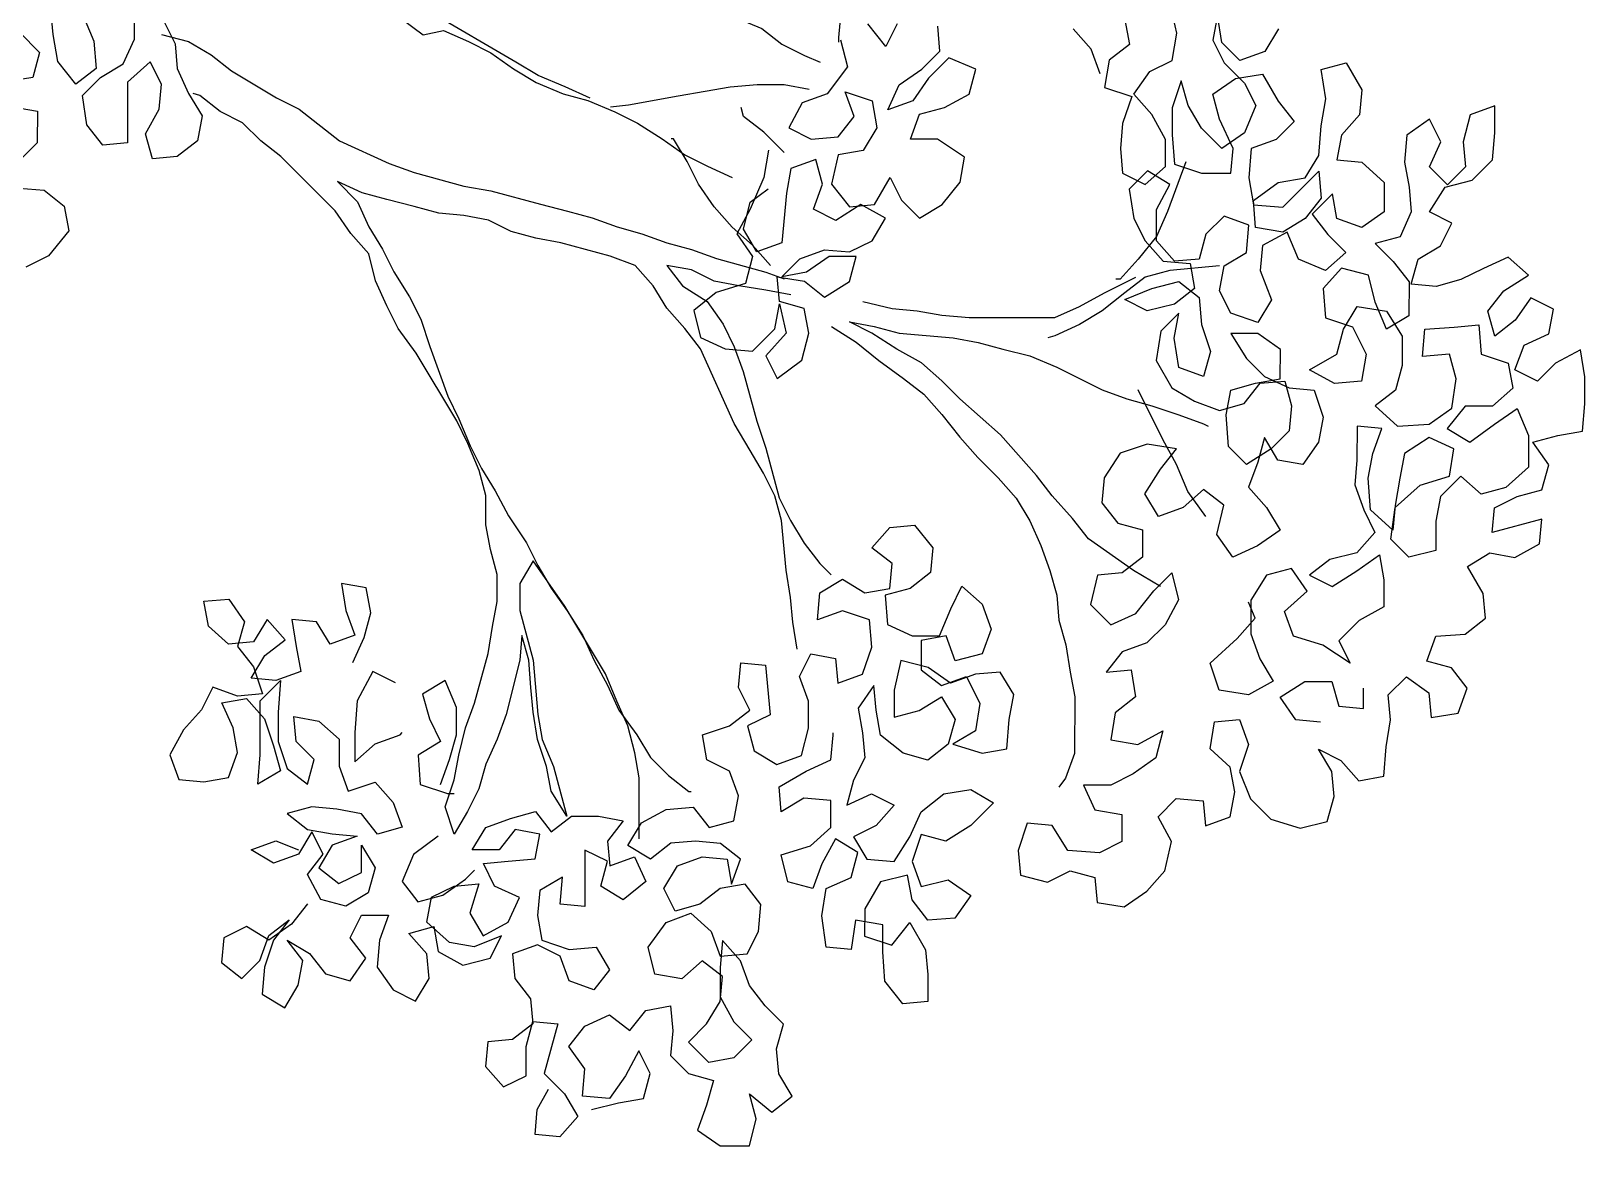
# Model space of a CAD drawing. Header units: feet. Extents: x 50754 to 76410, y 49660 to 67674.
# Drawn here: x 70116.03 to 70140.07, y 53448.69 to 53465.93 of the extents above; entities that cross this region are included whole.
import ezdxf

# ---------------------------------------------------------------- set-up
doc = ezdxf.new("R2010")
doc.units = ezdxf.units.FT
doc.linetypes.add('Amconstr', pattern=[9999, 9999, 0])
doc.layers.add('1_tree', color=3, linetype='Continuous')
doc.layers.add('MS GATE', color=1, linetype='Continuous')

# ---------------------------------------------------------------- blocks, each defined once
blk = doc.blocks.new('admin enlclave road')
at = {"layer": '1_tree', "color": 253}
for points in [[(44850.6523, -5386.36475), (44850.64783, -5386.35627), (44850.64035, -5386.34986)], [(44850.65856, -5386.34407), (44850.6614, -5386.35277), (44850.65488, -5386.35944), (44850.65458, -5386.36939), (44850.66476, -5386.37131), (44850.66284, -5386.38148), (44850.66325, -5386.39051), (44850.66528, -5386.39932), (44850.67394, -5386.40227), (44850.68035, -5386.39479), (44850.67902, -5386.38506), (44850.67294, -5386.3768), (44850.66546, -5386.37039), (44850.67003, -5386.3615), (44850.67758, -5386.35634), (44850.67788, -5386.34639), (44850.674, -5386.33618)], [(44850.71415, -5386.33978), (44850.71039, -5386.34856), (44850.70191, -5386.35302), (44850.69454, -5386.34742), (44850.69159, -5386.33791), (44850.69118, -5386.34705), (44850.69635, -5386.35461), (44850.70464, -5386.36091), (44850.7098, -5386.36846), (44850.70708, -5386.37875), (44850.69974, -5386.38553), (44850.69145, -5386.37923), (44850.68547, -5386.37179), (44850.68182, -5386.3632), (44850.67991, -5386.37337), (44850.68124, -5386.3831), (44850.68349, -5386.39353), (44850.69366, -5386.39545), (44850.7042, -5386.39401), (44850.7038, -5386.38498), (44850.69749, -5386.3751), (44850.69384, -5386.36651), (44850.70118, -5386.35973), (44850.71069, -5386.35678), (44850.71769, -5386.36573), (44850.72436, -5386.37226), (44850.71876, -5386.37963), (44850.71028, -5386.38409), (44850.71091, -5386.39475), (44850.71386, -5386.40426), (44850.72452, -5386.40363), (44850.73572, -5386.38888), (44850.73786, -5386.3985), (44850.73318, -5386.40658), (44850.72573, -5386.41255), (44850.71578, -5386.41226), (44850.71364, -5386.40263), (44850.72168, -5386.39493), (44850.73119, -5386.39198), (44850.73494, -5386.38321), (44850.73432, -5386.37255), (44850.73461, -5386.3626), (44850.73155, -5386.35228), (44850.74014, -5386.34863), (44850.74714, -5386.35758), (44850.74755, -5386.36662), (44850.74206, -5386.3748), (44850.74165, -5386.38394), (44850.75068, -5386.38353), (44850.75979, -5386.38973), (44850.76123, -5386.40027), (44850.7539, -5386.40705), (44850.74453, -5386.40503), (44850.74169, -5386.39633), (44850.73539, -5386.40462), (44850.74206, -5386.41115), (44850.74944, -5386.41675), (44850.74302, -5386.42423), (44850.73274, -5386.42151), (44850.72736, -5386.41233), (44850.7191, -5386.41841), (44850.71951, -5386.42744), (44850.725, -5386.43743), (44850.72124, -5386.44621), (44850.71107, -5386.44429), (44850.7059, -5386.43673), (44850.70631, -5386.42759), (44850.71375, -5386.42162), (44850.71324, -5386.41178), (44850.70387, -5386.40975), (44850.69827, -5386.41712), (44850.69706, -5386.42638), (44850.68825, -5386.42841), (44850.68076, -5386.42199), (44850.67921, -5386.41064), (44850.68286, -5386.40105), (44850.67409, -5386.3973), (44850.66848, -5386.40467), (44850.67155, -5386.41499), (44850.67671, -5386.42255), (44850.68419, -5386.42896), (44850.69403, -5386.42844), (44850.69687, -5386.43714), (44850.69035, -5386.44381), (44850.68095, -5386.44758), (44850.67229, -5386.44463), (44850.68147, -5386.43924), (44850.69086, -5386.43548), (44850.69894, -5386.44016), (44850.70108, -5386.44978), (44850.70565, -5386.45907), (44850.70443, -5386.46833), (44850.69507, -5386.4663), (44850.69201, -5386.45598), (44850.69241, -5386.44684), (44850.68681, -5386.45421), (44850.68663, -5386.46497), (44850.69363, -5386.47393), (44850.70241, -5386.47769), (44850.71177, -5386.47971), (44850.72036, -5386.47606), (44850.72504, -5386.46799), (44850.73385, -5386.46596), (44850.7375, -5386.47455), (44850.73791, -5386.48358), (44850.73231, -5386.49095), (44850.72416, -5386.49785), (44850.71679, -5386.49225), (44850.71443, -5386.481), (44850.71483, -5386.47186), (44850.72342, -5386.46821), (44850.73212, -5386.46537), (44850.73068, -5386.45483), (44850.72179, -5386.45026), (44850.71206, -5386.45159), (44850.71896, -5386.45973), (44850.72633, -5386.46534), (44850.7358, -5386.46817), (44850.74484, -5386.46777), (44850.74941, -5386.47706), (44850.749, -5386.4862), (44850.74443, -5386.49508), (44850.73529, -5386.49468), (44850.72932, -5386.48723), (44850.7281, -5386.49648), (44850.72608, -5386.50585), (44850.73356, -5386.51226), (44850.73954, -5386.51971), (44850.7322, -5386.52649), (44850.72383, -5386.53176), (44850.71705, -5386.52443), (44850.71804, -5386.51355), (44850.70997, -5386.50887), (44850.70356, -5386.51636), (44850.69508, -5386.52082), (44850.68911, -5386.51337), (44850.69357, -5386.50368), (44850.69825, -5386.4956), (44850.68748, -5386.49542), (44850.67819, -5386.49999), (44850.67373, -5386.50969), (44850.67414, -5386.51872), (44850.68081, -5386.52524), (44850.69007, -5386.52646), (44850.6914, -5386.53619), (44850.68487, -5386.54286), (44850.67606, -5386.54489), (44850.67507, -5386.55577), (44850.68336, -5386.56207), (44850.69173, -5386.5568), (44850.69711, -5386.5478), (44850.70271, -5386.54043), (44850.70647, -5386.54983), (44850.70283, -5386.55941), (44850.69722, -5386.56679), (44850.68875, -5386.57125), (44850.68407, -5386.57932), (44850.69288, -5386.57729), (44850.69583, -5386.5868), (44850.6893, -5386.59348), (44850.68901, -5386.60343), (44850.69896, -5386.60372), (44850.70722, -5386.59764), (44850.70611, -5386.6077), (44850.69878, -5386.61449), (44850.69122, -5386.61965), (44850.68149, -5386.62098), (44850.68676, -5386.62934), (44850.69672, -5386.62964), (44850.69805, -5386.63937), (44850.69049, -5386.64453), (44850.67902, -5386.64527), (44850.67213, -5386.63712), (44850.6631, -5386.63753), (44850.66118, -5386.6477), (44850.66321, -5386.65651), (44850.67328, -5386.65762), (44850.68083, -5386.65246), (44850.69008, -5386.65367), (44850.69211, -5386.66248), (44850.70207, -5386.66278), (44850.7094, -5386.65599), (44850.71489, -5386.64781), (44850.71589, -5386.63693), (44850.7098, -5386.62868), (44850.7154, -5386.6213), (44850.72525, -5386.62079), (44850.72728, -5386.6296), (44850.73575, -5386.62513), (44850.73616, -5386.61599), (44850.73332, -5386.60729), (44850.72513, -5386.6018), (44850.72543, -5386.59185), (44850.73424, -5386.58982), (44850.7387, -5386.5983), (44850.73678, -5386.60847), (44850.74217, -5386.61765), (44850.75046, -5386.62395), (44850.76145, -5386.62576), (44850.77085, -5386.622), (44850.77206, -5386.61274), (44850.77003, -5386.60393), (44850.76406, -5386.59649), (44850.77272, -5386.59944), (44850.78021, -5386.60585), (44850.78891, -5386.60301), (44850.78828, -5386.59236), (44850.78857, -5386.5824), (44850.78654, -5386.57359), (44850.79214, -5386.56622), (44850.80103, -5386.57079), (44850.80306, -5386.5796), (44850.81257, -5386.57665), (44850.81459, -5386.56729), (44850.80792, -5386.56076), (44850.79867, -5386.55955), (44850.80069, -5386.55018), (44850.81113, -5386.54793), (44850.81765, -5386.54126), (44850.81562, -5386.53245), (44850.80862, -5386.52349), (44850.81606, -5386.51752), (44850.8252, -5386.51792), (44850.83346, -5386.51184), (44850.83305, -5386.50281), (44850.81588, -5386.51011), (44850.81547, -5386.50108), (44850.82303, -5386.49592), (44850.83161, -5386.49227), (44850.83283, -5386.48301), (44850.82605, -5386.47568), (44850.83463, -5386.47203), (44850.84333, -5386.46919), (44850.84282, -5386.45935), (44850.84149, -5386.44962), (44850.83854, -5386.44011), (44850.83028, -5386.44619), (44850.82468, -5386.45356), (44850.81601, -5386.45062), (44850.81804, -5386.44125), (44850.82641, -5386.43598), (44850.82681, -5386.42684), (44850.81815, -5386.42389), (44850.81358, -5386.43277), (44850.80706, -5386.43945), (44850.80341, -5386.43086), (44850.80809, -5386.42279), (44850.81623, -5386.41589), (44850.80805, -5386.4104), (44850.79968, -5386.41567), (44850.79212, -5386.42083), (44850.78354, -5386.42448), (44850.7745, -5386.42489), (44850.77572, -5386.41564), (44850.78316, -5386.40967), (44850.78611, -5386.401), (44850.77745, -5386.39805), (44850.78191, -5386.38836), (44850.79131, -5386.3846), (44850.79761, -5386.3763), (44850.79709, -5386.36646), (44850.79576, -5386.35673), (44850.78729, -5386.36119), (44850.78618, -5386.37125), (44850.78821, -5386.38006), (44850.78261, -5386.38744), (44850.77524, -5386.38184), (44850.77807, -5386.37236), (44850.77291, -5386.36481), (44850.76558, -5386.37159), (44850.76609, -5386.38143), (44850.76893, -5386.39013), (44850.77096, -5386.39894), (44850.76812, -5386.40841), (44850.75954, -5386.41207), (44850.76691, -5386.41767), (44850.77358, -5386.42419), (44850.77524, -5386.43636), (44850.7678, -5386.44233), (44850.76241, -5386.43315), (44850.75865, -5386.42375), (44850.74859, -5386.42265), (44850.7431, -5386.43083), (44850.74535, -5386.44126), (44850.75552, -5386.44318), (44850.76172, -5386.45224), (44850.76142, -5386.4622), (44850.7518, -5386.46434), (44850.74222, -5386.46069), (44850.75117, -5386.45368), (44850.75239, -5386.44443), (44850.75615, -5386.43566), (44850.76691, -5386.43584), (44850.77381, -5386.44399), (44850.77525, -5386.45453), (44850.77403, -5386.46378), (44850.76751, -5386.47045), (44850.77661, -5386.47665), (44850.78786, -5386.47428), (44850.79519, -5386.4675), (44850.79537, -5386.45674), (44850.79172, -5386.44815), (44850.7821, -5386.45029), (44850.78158, -5386.44045), (44850.79202, -5386.4382), (44850.80083, -5386.43617), (44850.80308, -5386.4466), (44850.81325, -5386.44851), (44850.81609, -5386.45721), (44850.80968, -5386.4647), (44850.79995, -5386.46603), (44850.79456, -5386.47502), (44850.80334, -5386.47878), (44850.81137, -5386.47107), (44850.81871, -5386.46429), (44850.82409, -5386.47347), (44850.82564, -5386.48482), (44850.81853, -5386.49323), (44850.80994, -5386.49688), (44850.80175, -5386.49139), (44850.79545, -5386.49968), (44850.79505, -5386.50882), (44850.79649, -5386.51937), (44850.78709, -5386.52313), (44850.77971, -5386.51753), (44850.77979, -5386.50595), (44850.7876, -5386.49662), (44850.7977, -5386.49194), (44850.79799, -5386.48199), (44850.78852, -5386.47915), (44850.78037, -5386.48605), (44850.77997, -5386.49519), (44850.77968, -5386.50514), (44850.78008, -5386.51417), (44850.77098, -5386.50798), (44850.76862, -5386.49674), (44850.76902, -5386.4876), (44850.77105, -5386.47823), (44850.76202, -5386.47864), (44850.76368, -5386.4908), (44850.76408, -5386.49983), (44850.76854, -5386.50831), (44850.77371, -5386.51587), (44850.76821, -5386.52405), (44850.75882, -5386.52781), (44850.75229, -5386.53449), (44850.76095, -5386.53743), (44850.7691, -5386.53054), (44850.77644, -5386.52376), (44850.77927, -5386.53246), (44850.7806, -5386.54219), (44850.77235, -5386.54827), (44850.76604, -5386.55657), (44850.77121, -5386.56412), (44850.76059, -5386.55896), (44850.7496, -5386.55716), (44850.74514, -5386.54868), (44850.75226, -5386.54027), (44850.74547, -5386.53294), (44850.73688, -5386.53659), (44850.73242, -5386.54629), (44850.73409, -5386.55845), (44850.73855, -5386.56693), (44850.74452, -5386.57437), (44850.73626, -5386.58046), (44850.7255, -5386.58027), (44850.72093, -5386.57098), (44850.72944, -5386.56074), (44850.73493, -5386.55255), (44850.73172, -5386.54721)], [(44850.3132, -5386.39204), (44850.31836, -5386.3996), (44850.32039, -5386.40841), (44850.32566, -5386.41677), (44850.33164, -5386.42422), (44850.33123, -5386.43336), (44850.32471, -5386.44003), (44850.3159, -5386.44206), (44850.31225, -5386.43347), (44850.3159, -5386.42389), (44850.31549, -5386.41486), (44850.31033, -5386.4073), (44850.30322, -5386.41571), (44850.3062, -5386.4376), (44850.29739, -5386.43963), (44850.29072, -5386.43311), (44850.28766, -5386.42279), (44850.29326, -5386.41541), (44850.30071, -5386.40944), (44850.30354, -5386.39997), (44850.30199, -5386.38861)], [(44850.28368, -5386.39359), (44850.28906, -5386.40277), (44850.2912, -5386.41239), (44850.28467, -5386.41906), (44850.27708, -5386.41184), (44850.27413, -5386.40233), (44850.2721, -5386.39352)], [(44850.26185, -5386.40318), (44850.27015, -5386.40948), (44850.26893, -5386.41873), (44850.25942, -5386.42168)], [(44850.26307, -5386.43027), (44850.27222, -5386.43068), (44850.27377, -5386.44203), (44850.26816, -5386.4494)], [(44850.26949, -5386.45914), (44850.27852, -5386.45873), (44850.2866, -5386.46341), (44850.28944, -5386.47211), (44850.28336, -5386.48202), (44850.2758, -5386.48719)], [(44850.55738, -5386.36532), (44850.56114, -5386.37472), (44850.55517, -5386.38544), (44850.54669, -5386.3899), (44850.54304, -5386.39949), (44850.5517, -5386.40244), (44850.56132, -5386.4003), (44850.566, -5386.39222), (44850.56154, -5386.38375), (44850.57172, -5386.38566), (44850.57467, -5386.39517), (44850.57091, -5386.40395), (44850.56221, -5386.40679), (44850.56122, -5386.41766), (44850.56881, -5386.42488), (44850.57762, -5386.42286), (44850.58197, -5386.41235), (44850.58713, -5386.4199), (44850.5945, -5386.42551), (44850.60195, -5386.41953), (44850.60733, -5386.41054), (44850.60773, -5386.4014), (44850.59712, -5386.39624), (44850.58739, -5386.39757), (44850.58941, -5386.3882), (44850.598, -5386.38455), (44850.60626, -5386.37847), (44850.60747, -5386.36922), (44850.59719, -5386.36649), (44850.59088, -5386.37478), (44850.58631, -5386.38367), (44850.57784, -5386.38813), (44850.58067, -5386.37866), (44850.58801, -5386.37187), (44850.59361, -5386.3645), (44850.59158, -5386.35569)], [(44850.57687, -5386.35687), (44850.57393, -5386.36553), (44850.56633, -5386.35831)], [(44850.55605, -5386.35558), (44850.55645, -5386.36462), (44850.55667, -5386.36624)], [(44850.47024, -5386.39869), (44850.46076, -5386.39585), (44850.45048, -5386.39313), (44850.4417, -5386.38937), (44850.40845, -5386.37573), (44850.43035, -5386.37274), (44850.44981, -5386.37009), (44850.45884, -5386.36968), (44850.46868, -5386.36916), (44850.47842, -5386.36783), (44850.48804, -5386.36569), (44850.50831, -5386.36293), (44850.51815, -5386.36241), (44850.52844, -5386.36514), (44850.53651, -5386.36982), (44850.54517, -5386.37276), (44850.55118, -5386.37442)], [(44850.29164, -5386.37929), (44850.3111, -5386.37663), (44850.31991, -5386.3746), (44850.32942, -5386.37165), (44850.33812, -5386.36881), (44850.35758, -5386.36616), (44850.36764, -5386.36726), (44850.38497, -5386.37316), (44850.39374, -5386.37691), (44850.40713, -5386.38417), (44850.4142, -5386.38156), (44850.42368, -5386.38439), (44850.43234, -5386.38734), (44850.44123, -5386.39191), (44850.45, -5386.39567), (44850.46028, -5386.3984), (44850.46954, -5386.39961), (44850.47982, -5386.40234), (44850.48848, -5386.40528), (44850.49818, -5386.40974), (44850.50706, -5386.41431), (44850.51573, -5386.41726), (44850.5252, -5386.4201)], [(44850.54846, -5386.38471), (44850.53932, -5386.3843), (44850.52958, -5386.38563), (44850.51996, -5386.38777), (44850.51126, -5386.39061), (44850.50175, -5386.39356), (44850.48436, -5386.39924), (44850.47798, -5386.40094)], [(44850.68743, -5386.39217), (44850.68338, -5386.4109), (44850.68054, -5386.42037), (44850.67516, -5386.42937), (44850.66967, -5386.43755), (44850.66805, -5386.43777)], [(44850.31305, -5386.39702), (44850.32312, -5386.39812), (44850.33189, -5386.40188), (44850.33997, -5386.40656), (44850.35751, -5386.41408), (44850.36618, -5386.41702), (44850.38232, -5386.42639), (44850.40127, -5386.43206), (44850.41064, -5386.43409), (44850.42914, -5386.43652), (44850.43909, -5386.43681), (44850.4576, -5386.43924), (44850.46766, -5386.44034), (44850.47692, -5386.44156), (44850.48628, -5386.44358), (44850.49553, -5386.4448), (44850.50489, -5386.44683), (44850.51415, -5386.44804), (44850.52351, -5386.45007), (44850.54202, -5386.4525), (44850.54884, -5386.45404)], [(44850.54264, -5386.40863), (44850.53434, -5386.40233), (44850.52627, -5386.39765), (44850.52501, -5386.39452)], [(44850.54331, -5386.44984), (44850.53582, -5386.44343), (44850.52764, -5386.43794), (44850.52015, -5386.43153), (44850.51337, -5386.42419), (44850.50821, -5386.41664), (44850.50224, -5386.40919), (44850.50142, -5386.4093)], [(44850.53685, -5386.4086), (44850.53656, -5386.41855), (44850.53324, -5386.43057), (44850.52959, -5386.44015), (44850.53638, -5386.44749), (44850.53527, -5386.45755), (44850.52517, -5386.46223), (44850.51795, -5386.46983), (44850.52171, -5386.47923), (44850.53118, -5386.48206), (44850.54102, -5386.48155), (44850.54803, -5386.47233), (44850.54843, -5386.46319), (44850.5523, -5386.4734), (44850.54611, -5386.4825), (44850.55127, -5386.49006), (44850.55931, -5386.48235), (44850.56041, -5386.47229), (44850.55757, -5386.46359), (44850.54832, -5386.46238), (44850.54629, -5386.45357), (44850.55625, -5386.45386), (44850.56432, -5386.45854), (44850.57246, -5386.45165), (44850.57368, -5386.44239), (44850.56395, -5386.44372), (44850.55661, -5386.45051), (44850.54791, -5386.45334), (44850.55352, -5386.44597), (44850.56199, -5386.44151), (44850.57103, -5386.4411), (44850.57858, -5386.43594), (44850.58234, -5386.42717), (44850.57276, -5386.42352), (44850.56461, -5386.43041), (44850.55595, -5386.42747), (44850.55797, -5386.4181), (44850.55432, -5386.40951), (44850.54584, -5386.41398), (44850.54544, -5386.42312), (44850.54625, -5386.44118), (44850.53778, -5386.44564), (44850.5318, -5386.4382), (44850.53291, -5386.42813), (44850.53873, -5386.42238)], [(44850.52439, -5386.66225), (44850.5214, -5386.64035), (44850.51856, -5386.63165), (44850.5148, -5386.62225), (44850.50953, -5386.61389), (44850.50414, -5386.60471), (44850.48622, -5386.58237), (44850.47266, -5386.5677), (44850.4689, -5386.57648), (44850.47023, -5386.58621), (44850.47753, -5386.60339), (44850.48181, -5386.62263), (44850.48465, -5386.63133), (44850.49003, -5386.6405), (44850.49733, -5386.65768), (44850.49044, -5386.64954), (44850.4876, -5386.64084), (44850.48302, -5386.63155), (44850.48007, -5386.62204), (44850.47805, -5386.61323), (44850.47591, -5386.60361), (44850.47226, -5386.59502), (44850.47266, -5386.60405), (44850.47045, -5386.62418), (44850.46843, -5386.63354), (44850.46559, -5386.64301), (44850.46438, -5386.65227), (44850.46143, -5386.66093), (44850.45767, -5386.6697), (44850.4531, -5386.66042), (44850.45501, -5386.65024), (44850.45542, -5386.6411), (44850.45652, -5386.63104), (44850.45855, -5386.62167), (44850.46098, -5386.60317), (44850.46127, -5386.59321), (44850.46167, -5386.58407), (44850.46035, -5386.57434), (44850.4567, -5386.56575), (44850.45386, -5386.55705), (44850.45242, -5386.54651), (44850.44877, -5386.53792), (44850.44338, -5386.52874), (44850.43822, -5386.52119), (44850.4203, -5386.49885), (44850.4126, -5386.49082), (44850.40744, -5386.48326), (44850.40216, -5386.47489), (44850.3984, -5386.46549), (44850.39092, -5386.45908), (44850.38413, -5386.45175), (44850.36201, -5386.43494), (44850.35394, -5386.43026), (44850.34657, -5386.42466), (44850.3379, -5386.42171), (44850.32983, -5386.41703), (44850.32729, -5386.41655)], [(44850.70469, -5386.42781), (44850.68707, -5386.43187), (44850.67848, -5386.43552), (44850.67195, -5386.44219), (44850.66473, -5386.44979), (44850.65729, -5386.45576), (44850.64892, -5386.46103), (44850.6466, -5386.46218)], [(44850.57833, -5386.45828), (44850.5892, -5386.45927), (44850.59823, -5386.45887), (44850.60737, -5386.45927), (44850.61722, -5386.45875), (44850.64803, -5386.45455), (44850.6564, -5386.44927), (44850.66466, -5386.44319), (44850.67523, -5386.43596)], [(44850.57186, -5386.58638), (44850.56891, -5386.57687), (44850.56688, -5386.56806), (44850.56393, -5386.55855), (44850.55987, -5386.54093), (44850.55622, -5386.53234), (44850.55106, -5386.52478), (44850.54508, -5386.51734), (44850.53808, -5386.50838), (44850.52226, -5386.48328), (44850.51559, -5386.47676), (44850.50811, -5386.47034), (44850.50213, -5386.4629), (44850.49465, -5386.45649), (44850.48528, -5386.45446), (44850.46678, -5386.45203), (44850.45764, -5386.45163), (44850.44838, -5386.45041), (44850.43972, -5386.44746), (44850.43058, -5386.44706), (44850.42155, -5386.44746), (44850.4123, -5386.44625), (44850.40223, -5386.44515), (44850.39298, -5386.44393), (44850.38351, -5386.44109), (44850.3918, -5386.4474), (44850.39707, -5386.45576), (44850.40305, -5386.46321), (44850.40821, -5386.47076), (44850.4151, -5386.47891), (44850.42026, -5386.48647), (44850.42484, -5386.49575), (44850.43376, -5386.51271), (44850.43892, -5386.52027), (44850.4443, -5386.52944), (44850.44947, -5386.537), (44850.45544, -5386.54445), (44850.46152, -5386.5527), (44850.46934, -5386.56155), (44850.4745, -5386.5691), (44850.48047, -5386.57655), (44850.48726, -5386.58388), (44850.49415, -5386.59203), (44850.49942, -5386.6004), (44850.50551, -5386.60865), (44850.51078, -5386.61702), (44850.51849, -5386.62505), (44850.52446, -5386.6325), (44850.53183, -5386.6381), (44850.53991, -5386.64278), (44850.54072, -5386.64267)], [(44850.55204, -5386.45939), (44850.5429, -5386.45899), (44850.53295, -5386.45869), (44850.52381, -5386.45829), (44850.51514, -5386.45534), (44850.506, -5386.45494), (44850.51267, -5386.46146), (44850.52237, -5386.46592), (44850.52915, -5386.47325), (44850.53432, -5386.48081), (44850.53878, -5386.48929), (44850.54608, -5386.50646), (44850.55065, -5386.51575), (44850.55795, -5386.53293), (44850.56311, -5386.54049), (44850.56909, -5386.54793), (44850.57576, -5386.55445), (44850.58037, -5386.55796)], [(44850.69932, -5386.54585), (44850.68882, -5386.5415), (44850.67105, -5386.53236), (44850.66437, -5386.52584), (44850.65597, -5386.51872), (44850.64929, -5386.5122), (44850.63433, -5386.49937), (44850.61796, -5386.48839), (44850.61058, -5386.48279), (44850.6024, -5386.4773), (44850.59282, -5386.47365), (44850.58312, -5386.46919), (44850.57446, -5386.46624), (44850.5836, -5386.46665), (44850.59285, -5386.46786), (44850.61254, -5386.46683), (44850.62168, -5386.46723), (44850.63093, -5386.46845), (44850.64099, -5386.46955), (44850.65128, -5386.47228), (44850.66861, -5386.47817), (44850.67797, -5386.4802), (44850.68722, -5386.48141), (44850.6974, -5386.48333), (44850.70676, -5386.48536), (44850.70849, -5386.48594)], [(44850.56819, -5386.46875), (44850.57789, -5386.47321), (44850.58688, -5386.47859), (44850.59669, -5386.48386), (44850.60476, -5386.48854), (44850.61225, -5386.49495), (44850.61984, -5386.50218), (44850.62732, -5386.50859), (44850.63562, -5386.51489), (44850.6431, -5386.52131), (44850.64908, -5386.52875), (44850.65435, -5386.53712), (44850.65881, -5386.5456), (44850.66246, -5386.55418), (44850.66449, -5386.56299), (44850.66814, -5386.57158), (44850.67109, -5386.58109), (44850.67393, -5386.58979), (44850.6767, -5386.61007), (44850.67467, -5386.61943), (44850.67268, -5386.623)], [(44850.71211, -5386.51849), (44850.7044, -5386.51046), (44850.69902, -5386.50128), (44850.69294, -5386.49302), (44850.68158, -5386.4764)], [(44850.52064, -5386.76189), (44850.53004, -5386.75813), (44850.53874, -5386.75529), (44850.53996, -5386.74603), (44850.5348, -5386.73848), (44850.53115, -5386.74806), (44850.52658, -5386.75695), (44850.51674, -5386.75746), (44850.51622, -5386.74762), (44850.50943, -5386.74029), (44850.51411, -5386.73221), (44850.52248, -5386.72694), (44850.53056, -5386.73162), (44850.53524, -5386.72355), (44850.54393, -5386.72071), (44850.54596, -5386.72952), (44850.54637, -5386.73855), (44850.55374, -5386.74415), (44850.563, -5386.74537), (44850.56178, -5386.75462), (44850.55975, -5386.76398), (44850.56864, -5386.76855), (44850.57918, -5386.76711), (44850.58029, -5386.75705), (44850.57664, -5386.74846), (44850.58563, -5386.75384), (44850.59215, -5386.74717), (44850.58618, -5386.73972), (44850.58415, -5386.73091), (44850.58537, -5386.72166), (44850.57799, -5386.71606), (44850.57132, -5386.70954), (44850.56686, -5386.70106), (44850.55938, -5386.69465), (44850.55989, -5386.70449), (44850.56133, -5386.71503), (44850.56742, -5386.72329), (44850.57479, -5386.72889), (44850.56919, -5386.73626), (44850.56049, -5386.7391), (44850.55219, -5386.7328), (44850.5578, -5386.72543), (44850.56155, -5386.71665), (44850.56115, -5386.70762), (44850.55307, -5386.70294), (44850.54666, -5386.71042), (44850.53671, -5386.71013), (44850.53295, -5386.70073), (44850.53822, -5386.69093), (44850.54669, -5386.68646), (44850.55488, -5386.69195), (44850.55934, -5386.70043), (44850.56896, -5386.69829), (44850.57191, -5386.68963), (44850.57139, -5386.67979), (44850.56472, -5386.67326), (44850.55602, -5386.6761), (44850.5495, -5386.68278), (44850.54091, -5386.68643), (44850.53575, -5386.67887), (44850.5395, -5386.6701), (44850.54798, -5386.66564), (44850.55701, -5386.66523), (44850.55985, -5386.67393), (44850.56188, -5386.66456), (44850.55381, -5386.65988), (44850.54477, -5386.66029), (44850.53596, -5386.66232), (44850.52944, -5386.66899), (44850.52067, -5386.66523), (44850.52443, -5386.65646), (44850.53268, -5386.65038), (44850.5423, -5386.64824), (44850.54898, -5386.65476), (44850.55756, -5386.65111), (44850.55797, -5386.64197), (44850.55351, -5386.63349), (44850.54484, -5386.63054), (44850.542, -5386.62184), (44850.55129, -5386.61727), (44850.55782, -5386.6106), (44850.55265, -5386.60304), (44850.55225, -5386.59401), (44850.56128, -5386.5936), (44850.56534, -5386.61122), (44850.55778, -5386.61639), (44850.56143, -5386.62497), (44850.5702, -5386.62873), (44850.57868, -5386.62427), (44850.57979, -5386.61421), (44850.57846, -5386.60448), (44850.574, -5386.596), (44850.57694, -5386.58734), (44850.58609, -5386.58774), (44850.58811, -5386.59655), (44850.59659, -5386.59209), (44850.59851, -5386.58191), (44850.59637, -5386.57229), (44850.58619, -5386.57038), (44850.57772, -5386.57484), (44850.5772, -5386.565), (44850.58464, -5386.55902), (44850.59342, -5386.56278), (44850.60212, -5386.55994), (44850.60171, -5386.55091), (44850.59364, -5386.54623), (44850.59913, -5386.53805), (44850.60794, -5386.53602), (44850.61553, -5386.54324), (44850.61594, -5386.55227), (44850.60942, -5386.55895), (44850.60083, -5386.5626), (44850.60308, -5386.57303), (44850.61255, -5386.57587), (44850.62228, -5386.57454), (44850.62501, -5386.56425), (44850.62796, -5386.55559), (44850.63614, -5386.56108), (44850.6406, -5386.56956), (44850.63858, -5386.57892), (44850.62918, -5386.58268), (44850.62472, -5386.57421), (44850.61602, -5386.57705), (44850.61746, -5386.58759), (44850.62553, -5386.59227), (44850.63401, -5386.58781), (44850.6402, -5386.59687), (44850.63991, -5386.60683), (44850.63246, -5386.6128), (44850.64345, -5386.6146), (44850.65215, -5386.61176), (44850.65152, -5386.60111), (44850.65192, -5386.59197), (44850.64595, -5386.58452), (44850.63714, -5386.58655), (44850.62866, -5386.59101), (44850.61978, -5386.58644), (44850.60971, -5386.58534), (44850.60872, -5386.59622), (44850.61005, -5386.60595), (44850.61864, -5386.6023), (44850.62608, -5386.59632), (44850.63206, -5386.60377), (44850.63084, -5386.61302), (44850.62432, -5386.61969), (44850.61506, -5386.61848), (44850.60607, -5386.6131), (44850.60323, -5386.6044), (44850.6012, -5386.59559), (44850.59663, -5386.60447), (44850.59947, -5386.61317), (44850.6015, -5386.62198), (44850.59855, -5386.63065), (44850.59734, -5386.6399), (44850.6057, -5386.63463), (44850.61437, -5386.63757), (44850.60888, -5386.64576), (44850.60132, -5386.65092), (44850.60729, -5386.65837), (44850.61713, -5386.65785), (44850.62159, -5386.64815), (44850.62443, -5386.63868), (44850.63165, -5386.63108), (44850.64116, -5386.62813), (44850.64994, -5386.63189), (44850.64294, -5386.64111), (44850.63479, -5386.648), (44850.62554, -5386.64679), (44850.62362, -5386.65696), (44850.62808, -5386.66544), (44850.63748, -5386.66168), (44850.64637, -5386.66625), (44850.6418, -5386.67513), (44850.63218, -5386.67727), (44850.6255, -5386.67075), (44850.62266, -5386.66205), (44850.61327, -5386.66581), (44850.60892, -5386.67632), (44850.61025, -5386.68605), (44850.62042, -5386.68796), (44850.6258, -5386.67897), (44850.63281, -5386.68793), (44850.63483, -5386.69674), (44850.63616, -5386.70647), (44850.62735, -5386.7085), (44850.61976, -5386.70127), (44850.61751, -5386.69084), (44850.61618, -5386.68111), (44850.60623, -5386.68081), (44850.60604, -5386.69158), (44850.59701, -5386.69199), (44850.59384, -5386.68085), (44850.59413, -5386.6709), (44850.6025, -5386.66563), (44850.60372, -5386.65638), (44850.59494, -5386.65262), (44850.59129, -5386.6622), (44850.58927, -5386.67156), (44850.58002, -5386.67035), (44850.57625, -5386.66095), (44850.58635, -5386.65627), (44850.59277, -5386.64878), (44850.59144, -5386.63905), (44850.5816, -5386.63957), (44850.57415, -5386.64554), (44850.57212, -5386.63673), (44850.58108, -5386.62973), (44850.58945, -5386.62445), (44850.58904, -5386.61542), (44850.58893, -5386.61461)], [(44850.76354, -5386.58665), (44850.75451, -5386.58705), (44850.74773, -5386.57972), (44850.75587, -5386.57282), (44850.7656, -5386.57149), (44850.76925, -5386.58008), (44850.77829, -5386.57968), (44850.77729, -5386.57238)], [(44850.41276, -5386.61305), (44850.4156, -5386.60358), (44850.41681, -5386.59433), (44850.41397, -5386.58563), (44850.40483, -5386.58522), (44850.40778, -5386.59473), (44850.41224, -5386.60321), (44850.40377, -5386.60767), (44850.39779, -5386.60023), (44850.38876, -5386.60063), (44850.39171, -5386.61014), (44850.39455, -5386.61884), (44850.38608, -5386.6233), (44850.37704, -5386.62371), (44850.3808, -5386.61494), (44850.38733, -5386.60826), (44850.37984, -5386.60185), (44850.37608, -5386.61062), (44850.36727, -5386.61265), (44850.35909, -5386.60716), (44850.35625, -5386.59846), (44850.36506, -5386.59643), (44850.37184, -5386.60377), (44850.37063, -5386.61302), (44850.3773, -5386.61955), (44850.38187, -5386.62883), (44850.37306, -5386.63086), (44850.3637, -5386.62884), (44850.36075, -5386.6375), (44850.35526, -5386.64568), (44850.35161, -5386.65527), (44850.35608, -5386.66375), (44850.36511, -5386.66334), (44850.37381, -5386.6605), (44850.37583, -5386.65114), (44850.37299, -5386.64244), (44850.36772, -5386.63407), (44850.37642, -5386.63123), (44850.3839, -5386.63764), (44850.38847, -5386.64693), (44850.39213, -5386.65552), (44850.38468, -5386.66149), (44850.38405, -5386.65084), (44850.38139, -5386.63138), (44850.3877, -5386.62308), (44850.38844, -5386.63455), (44850.38988, -5386.64509), (44850.39445, -5386.65438), (44850.40252, -5386.65906), (44850.40374, -5386.64981), (44850.39636, -5386.6442), (44850.39433, -5386.63539), (44850.40348, -5386.6358), (44850.41166, -5386.64129), (44850.41299, -5386.65102), (44850.41745, -5386.6595), (44850.42674, -5386.65493), (44850.43422, -5386.66134), (44850.43868, -5386.66982), (44850.4301, -5386.67347), (44850.42342, -5386.66694), (44850.41428, -5386.66654), (44850.40525, -5386.66695), (44850.39666, -5386.6706), (44850.40474, -5386.67528), (44850.41388, -5386.67568), (44850.42291, -5386.67528), (44850.41443, -5386.67974), (44850.41067, -5386.68851), (44850.41875, -5386.69319), (44850.4263, -5386.68803), (44850.42497, -5386.6783), (44850.43095, -5386.68574), (44850.42973, -5386.695), (44850.42229, -5386.70097), (44850.41303, -5386.69975), (44850.40695, -5386.6915), (44850.41163, -5386.68342), (44850.40647, -5386.67587), (44850.40271, -5386.68464), (44850.39423, -5386.6891), (44850.38546, -5386.68534), (44850.39394, -5386.68088), (44850.40249, -5386.68302)], [(44850.42917, -5386.61825), (44850.4205, -5386.6153), (44850.41627, -5386.62662), (44850.41701, -5386.63808), (44850.41844, -5386.64862), (44850.42486, -5386.64114), (44850.43333, -5386.63668), (44850.43404, -5386.63576)], [(44850.45037, -5386.65253), (44850.45239, -5386.64316), (44850.45361, -5386.63391), (44850.45228, -5386.62418), (44850.4469, -5386.615), (44850.43945, -5386.62097), (44850.4431, -5386.62956), (44850.44826, -5386.63712), (44850.44082, -5386.64309), (44850.44307, -5386.65352), (44850.45324, -5386.65544), (44850.45568, -5386.65511)], [(44850.40839, -5386.70204), (44850.40371, -5386.71011), (44850.39637, -5386.7169), (44850.3876, -5386.71314), (44850.38004, -5386.7183), (44850.38045, -5386.72733), (44850.38852, -5386.73201), (44850.39413, -5386.72464), (44850.39615, -5386.71527), (44850.40268, -5386.7086), (44850.398, -5386.71668), (44850.39608, -5386.72685), (44850.3966, -5386.73669), (44850.40537, -5386.74045), (44850.40913, -5386.73168), (44850.40953, -5386.72253), (44850.40286, -5386.71601), (44850.41163, -5386.71977), (44850.41831, -5386.72629), (44850.42756, -5386.72751), (44850.43213, -5386.71862), (44850.42546, -5386.7121), (44850.4284, -5386.70344), (44850.43814, -5386.70211), (44850.43611, -5386.71147), (44850.43663, -5386.72131), (44850.44341, -5386.72865), (44850.45207, -5386.7316), (44850.45583, -5386.72282), (44850.4538, -5386.71401), (44850.44632, -5386.7076), (44850.45491, -5386.70395), (44850.45775, -5386.71265), (44850.46733, -5386.7163), (44850.47673, -5386.71254), (44850.47968, -5386.70387), (44850.4705, -5386.70926), (44850.46136, -5386.70885), (44850.45225, -5386.70266), (44850.45266, -5386.69352), (44850.46022, -5386.68836), (44850.46903, -5386.68633), (44850.46722, -5386.69731), (44850.47319, -5386.70476), (44850.48145, -5386.69867), (44850.48429, -5386.6892), (44850.47481, -5386.68636), (44850.46965, -5386.67881), (44850.47846, -5386.67678), (44850.48808, -5386.67464), (44850.48849, -5386.6655), (44850.47934, -5386.66509), (44850.47466, -5386.67317), (44850.46493, -5386.67449), (44850.46869, -5386.66572), (44850.47717, -5386.66126), (44850.48576, -5386.65761), (44850.49243, -5386.66413), (44850.49895, -5386.65746), (44850.50868, -5386.65613), (44850.51783, -5386.65654), (44850.51315, -5386.66461), (44850.51518, -5386.67342), (44850.52365, -5386.66896), (44850.52893, -5386.67732), (44850.5217, -5386.68492), (44850.51293, -5386.68116), (44850.51414, -5386.67191), (44850.50548, -5386.66896), (44850.50825, -5386.68923), (44850.49922, -5386.68964), (44850.4987, -5386.6798), (44850.49125, -5386.68577), (44850.49166, -5386.6948), (44850.4945, -5386.7035), (44850.50467, -5386.70542), (44850.51429, -5386.70328), (44850.52027, -5386.71072), (44850.51559, -5386.7188), (44850.50622, -5386.71677), (44850.50176, -5386.70829), (44850.4931, -5386.70534), (44850.48462, -5386.70981), (44850.48665, -5386.71862), (44850.49332, -5386.72514), (44850.49535, -5386.73395), (44850.48883, -5386.74062), (44850.48002, -5386.74265), (44850.48042, -5386.75168), (44850.48791, -5386.7581), (44850.49547, -5386.75293), (44850.49403, -5386.74239), (44850.49524, -5386.73314), (44850.50427, -5386.73273), (44850.50184, -5386.75124), (44850.51014, -5386.75754), (44850.51611, -5386.76499), (44850.51062, -5386.77317), (44850.50159, -5386.77358), (44850.50118, -5386.76454), (44850.50424, -5386.75669)], [(44850.4521, -5386.67129), (44850.44407, -5386.679), (44850.44134, -5386.68928), (44850.44801, -5386.6958), (44850.4566, -5386.69215), (44850.46394, -5386.68537), (44850.46674, -5386.68168)]]:
    blk.add_lwpolyline(points, dxfattribs=at)

msp = doc.modelspace()

# ---------------------------------------------------------------- block references
at = {"layer": 'MS GATE', "linetype": 'Amconstr', "lineweight": 25, "xscale": 42.66674600251998, "yscale": 42.66674600251998, "zscale": 42.66674600251998, "rotation": 352.174150691152}
msp.add_blockref('admin enlclave road', (-1794383.54152, 541708.42207), dxfattribs=at)

doc.saveas('drawing.dxf')
